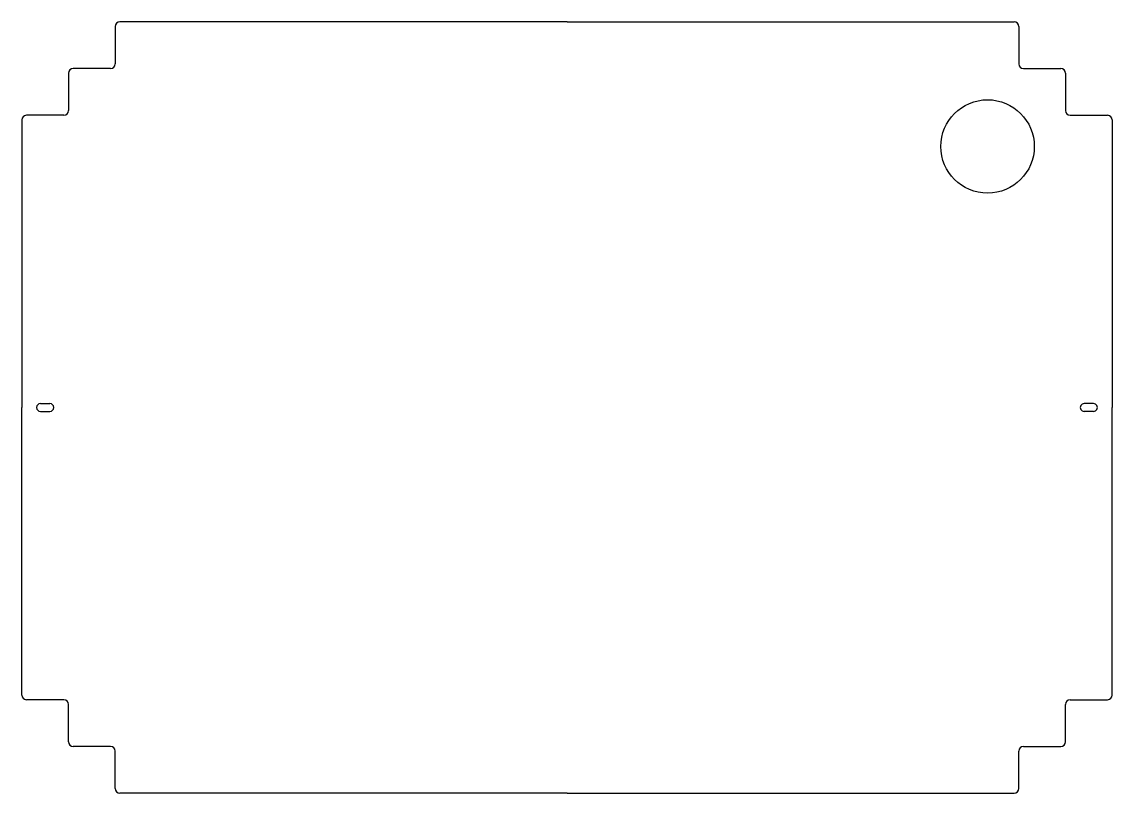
# Model space of a CAD drawing. Extents: x -350 to 350, y -248 to 248.
import ezdxf

# ---------------------------------------------------------------- set-up
doc = ezdxf.new("R2010")
doc.units = 0
doc.header["$MEASUREMENT"] = 0
doc.layers.add('Sketch', color=7, linetype='CONTINUOUS')

msp = doc.modelspace()

# ---------------------------------------------------------------- linework, layer by layer
at = {"layer": 'Sketch'}
for p, q in [((0, 247.5), (-287, 247.5)), ((0, 247.5), (287, 247.5)), ((-290, 244.5), (-290, 220.5)), ((290, 244.5), (290, 220.5)), ((-293, 217.5), (-317, 217.5)), ((293, 217.5), (317, 217.5)), ((-320, 214.5), (-320, 190.5)), ((320, 214.5), (320, 190.5)), ((-350, 184.5), (-350, 0)), ((-323, 187.5), (-347, 187.5)), ((323, 187.5), (347, 187.5)), ((350, 184.5), (350, 0)), ((-350, -184.5), (-350, 0)), ((-338, 2.5), (-332, 2.5)), ((338, 2.5), (332, 2.5)), ((350, -184.5), (350, 0)), ((-338, -2.5), (-332, -2.5)), ((338, -2.5), (332, -2.5)), ((-323, -187.5), (-347, -187.5)), ((323, -187.5), (347, -187.5)), ((-320, -214.5), (-320, -190.5)), ((320, -214.5), (320, -190.5)), ((-293, -217.5), (-317, -217.5)), ((-290, -244.5), (-290, -220.5)), ((290, -244.5), (290, -220.5)), ((293, -217.5), (317, -217.5)), ((0, -247.5), (-287, -247.5)), ((0, -247.5), (287, -247.5))]:
    msp.add_line(p, q, dxfattribs=at)
msp.add_circle((270, 167.5), 30, dxfattribs=at)
for centre, radius, start, end in [((-287, 244.5), 3, 90, 180), ((287, 244.5), 3, 0, 90), ((-317, 214.5), 3, 90, 180), ((-293, 220.5), 3, -90, 0), ((293, 220.5), 3, 180, -90), ((317, 214.5), 3, 0, 90), ((-323, 190.5), 3, -90, 0), ((323, 190.5), 3, 180, -90), ((-347, 184.5), 3, 90, 180), ((347, 184.5), 3, 0, 90), ((-338, 0), 2.5, 90, -90), ((-332, 0), 2.5, -90, 90), ((332, 0), 2.5, 89.99972, -89.99972), ((338, 0), 2.5, -90.00048, 90.00048), ((-347, -184.5), 3, 180, -90), ((-323, -190.5), 3, 0, 90), ((323, -190.5), 3, 90, 180), ((347, -184.5), 3, -90, 0), ((-317, -214.5), 3, 180, -90), ((317, -214.5), 3, -90, 0), ((-293, -220.5), 3, 0, 90), ((293, -220.5), 3, 90, 180), ((-287, -244.5), 3, 180, -90), ((287, -244.5), 3, -90, 0)]:
    msp.add_arc(centre, radius, start, end, dxfattribs=at)

doc.saveas('drawing.dxf')
